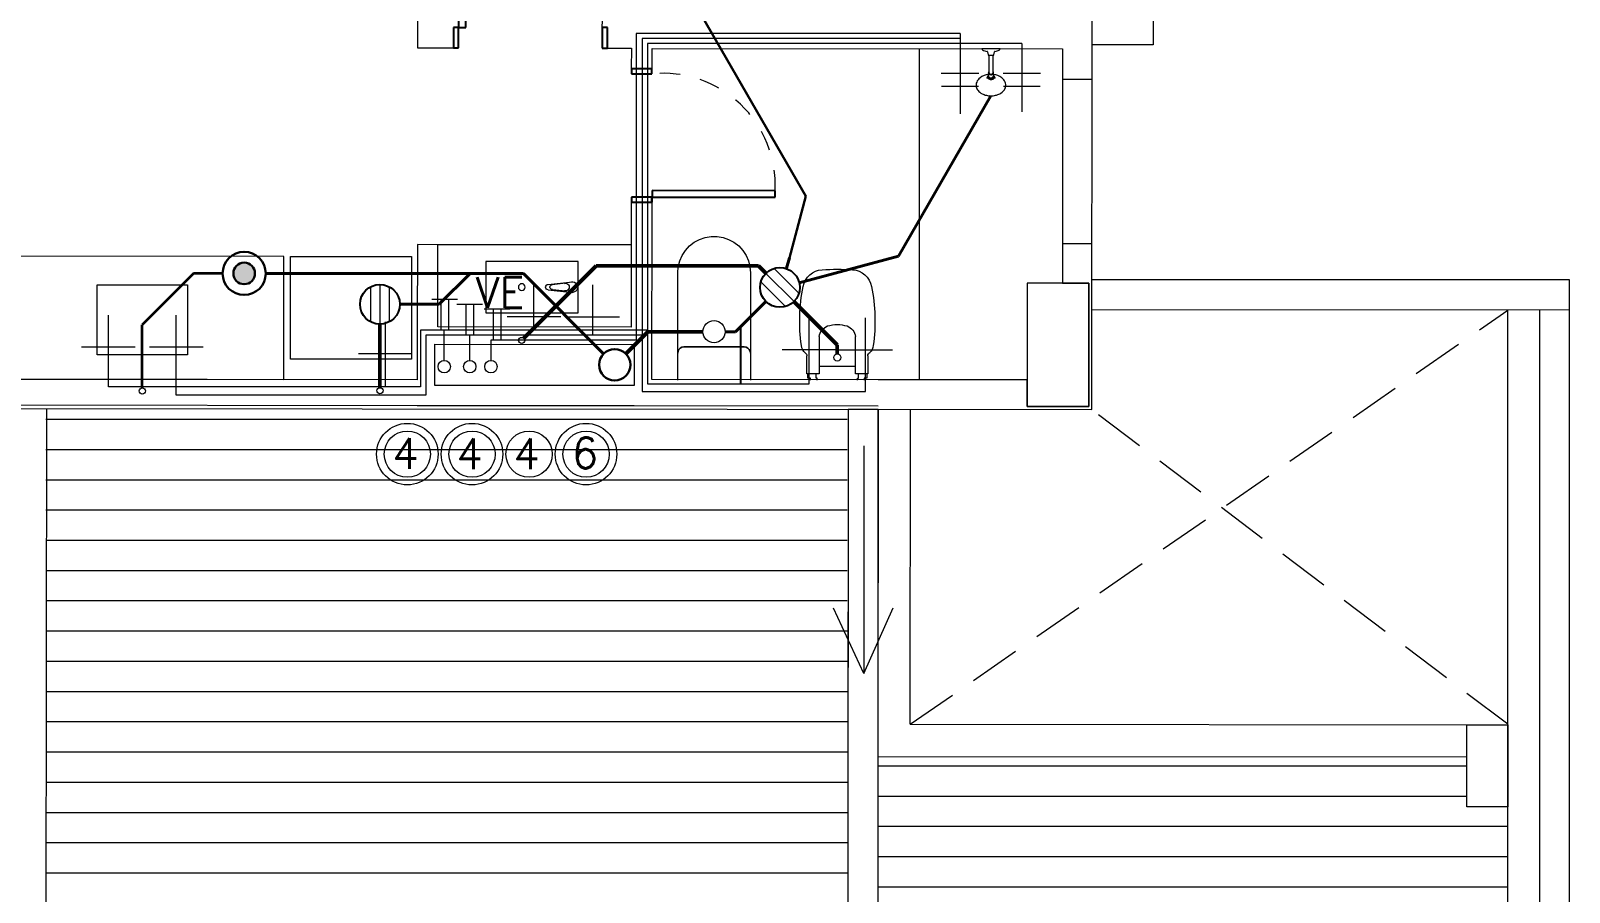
# Model space of a CAD drawing. Header units: millimetres. Extents: x 539 to 842, y -453 to -96.
# Drawn here: x 823.86 to 831.36, y -236.86 to -232.67 of the extents above; entities that cross this region are included whole.
import ezdxf
from ezdxf.enums import TextEntityAlignment as Align

# ---------------------------------------------------------------- set-up
doc = ezdxf.new("R2010")
doc.units = ezdxf.units.MM
doc.header["$LTSCALE"] = 0.1
for name, pattern in [('ACAD_ISO02W100', [15, 12, -3]), ('CONTINUA', [0]), ('HIDDEN', [0.375, 0.25, -0.125]), ('Trazo', [0.00635, 0.003175, -0.003175])]:
    doc.linetypes.add(name, pattern=pattern)
doc.layers.get('0').update_dxf_attribs({"lineweight": 5})
for name, color, linetype, lineweight in [('00-Agua Caliente', 1, 'Continuous', 20), ('00-Agua Fria', 5, 'ACAD_ISO02W100', 20), ('00-Texto AC', 7, 'Continuous', 18), ('00-Texto AF', 7, 'Continuous', 18), ('A-DETL-GENF', 7, 'Continuous', 5), ('A-DOOR', 7, 'Continuous', 5), ('Lavarropa', 7, 'HIDDEN', 5), ('MUEBLES', 250, 'Continuous', 5), ('P-SANR-FIXT', 7, 'Continuous', 5)]:
    doc.layers.add(name, color=color, linetype=linetype, lineweight=lineweight)
for name, color, linetype in [('00-Pluvial', 40, 'Continuous'), ('00-Secundario', 24, 'Continuous'), ('00-Ventilacion', 3, 'Continuous'), ('Textos', 7, 'Continuous')]:
    doc.layers.add(name, color=color, linetype=linetype)
doc.layers.add('00-Primario', color=7, linetype='Continuous', true_color=0xff2400)
doc.layers.add('A-DOOR-HDLN', color=5, linetype='Trazo', lineweight=5, true_color=0x0000ff)
doc.styles.add('Romans', font='romans.shx')

# ---------------------------------------------------------------- blocks, each defined once
blk = doc.blocks.new('Family6 - Puerta OBLAK - Baño-2882893-1-TORRE-ARQ-PB')
at = {"layer": 'A-DOOR', "color": 8, "lineweight": 25}
for p, q in [((-0.3, 0.05), (-0.325, 0.05)), ((-0.325, 0.05), (-0.325, -0.05)), ((-0.3, -0.05), (-0.3, 0.05)), ((0.325, 0.05), (0.3, 0.05)), ((0.3, 0.05), (0.3, -0.05)), ((0.325, -0.05), (0.325, 0.05)), ((-0.325, -0.05), (-0.3, -0.05)), ((-0.2685, -0.0508), (-0.3, -0.0508)), ((-0.3, -0.0508), (-0.3, -0.6507)), ((-0.2685, -0.6507), (-0.2685, -0.0508)), ((0.3, -0.05), (0.325, -0.05)), ((-0.3, -0.6507), (-0.2685, -0.6507))]:
    blk.add_line(p, q, dxfattribs=at)
at = {"layer": 'A-DOOR-HDLN', "color": 8}
blk.add_arc((-0.2437, -0.1049), 0.5464, 267.40168, 5.68796, dxfattribs=at)
blk = doc.blocks.new('Family5 - Puerta OPBLAK - Dormitorio-2880729-1-TORRE-ARQ-PB')
at = {"layer": 'A-DOOR', "color": 8, "lineweight": 25}
for p, q in [((-0.35, 0.05), (-0.375, 0.05)), ((-0.375, 0.05), (-0.375, -0.05)), ((-0.35, -0.05), (-0.35, 0.05)), ((0.375, 0.05), (0.35, 0.05)), ((0.35, 0.05), (0.35, -0.05)), ((0.375, -0.05), (0.375, 0.05)), ((-0.375, -0.05), (-0.35, -0.05)), ((0.35, -0.05), (0.315, -0.05)), ((0.315, -0.05), (0.315, -0.75)), ((0.35, -0.75), (0.35, -0.05)), ((0.35, -0.05), (0.375, -0.05)), ((0.315, -0.75), (0.35, -0.75))]:
    blk.add_line(p, q, dxfattribs=at)
at = {"layer": 'A-DOOR-HDLN', "color": 8}
blk.add_arc((0.3017, -0.0967), 0.6534, 175.89838, 271.16402, dxfattribs=at)
blk = doc.blocks.new('Shower-Valve_Trim-KOHLER-Alteo-K-TS45106 - 2_5 GPM_ 2BZ-Oil-Rubed Nickel-V7-2-TORRE-ARQ- PB _-2_14_')
at = {"layer": 'P-SANR-FIXT', "color": 8}
for p, q in [((2.5274, -14.2181), (2.5169, -14.2613)), ((2.5304, -14.2201), (2.5274, -14.2181)), ((2.5169, -14.2613), (2.5063, -14.3045)), ((2.5063, -14.3045), (2.5099, -14.304)), ((2.5273, -14.281), (2.5422, -14.2823)), ((2.5491, -14.2543), (2.5352, -14.2486)), ((2.5433, -14.2816), (2.544, -14.2785)), ((2.544, -14.2785), (2.5489, -14.2585)), ((2.544, -14.2785), (2.6228, -14.2978)), ((2.5489, -14.2585), (2.5496, -14.2555)), ((2.6277, -14.2778), (2.5489, -14.2585)), ((2.6228, -14.2978), (2.6275, -14.299)), ((2.6273, -14.3012), (2.6353, -14.3032)), ((2.6277, -14.2778), (2.6324, -14.2789)), ((2.6412, -14.2788), (2.6333, -14.2768)), ((2.6353, -14.3032), (2.6403, -14.3044)), ((2.6412, -14.2788), (2.6463, -14.28))]:
    blk.add_line(p, q, dxfattribs=at)
for centre, radius, start, end in [((2.5286, -14.2227), 0.00317, 6.88973, 54.99277), ((2.3096, -14.2492), 0.2237, 0.86448, 6.88973), ((2.7256, -14.3114), 0.0905, 131.08312, 158.8669), ((2.697, -14.2785), 0.0469, 98.13329, 131.08312), ((2.696, -14.2716), 0.0399, 63.16756, 98.13329), ((2.6956, -14.2724), 0.0408, 36.25317, 63.16756), ((2.5094, -14.3008), 0.00318, 277.49573, 325.59877), ((2.3275, -14.1762), 0.2237, 325.59877, 331.62402), ((2.527, -14.284), 0.00308, 84.79207, 151.62402), ((2.5364, -14.2458), 0.00308, 180.86448, 247.69643), ((2.5423, -14.2813), 0.000995, 264.79207, 346.24425), ((2.5487, -14.2552), 0.000995, 346.24425, 67.69643), ((2.629, -14.2944), 0.00706, 209.18005, 256.24425), ((2.6316, -14.2837), 0.00706, 76.24425, 123.30845), ((2.7252, -14.3132), 0.0905, 173.6216, 201.40538), ((2.6532, -14.2979), 0.0156, 203.24425, 228.68804), ((2.6423, -14.2962), 0.00848, 256.24425, 285.40268), ((2.6414, -14.2929), 0.0119, 285.40268, 336.41209), ((2.6547, -14.2917), 0.0156, 103.80047, 129.24425), ((2.6364, -14.3294), 0.0206, 46.321, 64.72443), ((2.6442, -14.2882), 0.00848, 47.08582, 76.24425), ((2.6419, -14.2907), 0.0119, 356.07641, 47.08582), ((2.639, -14.2912), 0.0148, 333.96033, 346.24425), ((2.639, -14.2912), 0.0148, 346.24425, 358.52817), ((2.6544, -14.2561), 0.0206, 267.76407, 286.1675), ((2.6759, -14.2869), 0.0652, 13.90573, 36.25317), ((2.642, -14.2919), 0.0998, 333.27475, 346.24425), ((2.642, -14.2919), 0.0998, 346.24425, 359.21375), ((2.6548, -14.2921), 0.0869, 359.21375, 13.90573), ((2.6846, -14.3292), 0.0469, 201.40538, 234.35521), ((2.6805, -14.3348), 0.0399, 234.35521, 269.32094), ((2.6805, -14.334), 0.0408, 269.32094, 296.23533), ((2.6697, -14.312), 0.0652, 296.23533, 318.58277), ((2.6535, -14.2977), 0.0869, 318.58277, 333.27475)]:
    blk.add_arc(centre, radius, start, end, dxfattribs=at)
for centre, major_axis, start_param, end_param in [((2.63, -14.289), (0.0025, 0.01), 3.141593, 4.712389), ((2.63, -14.289), (0.0025, 0.01), 4.712389, 6.283185), ((2.6499, -14.2938), (0.0042, 0.0171), 2.888228, 4.712389), ((2.6499, -14.2938), (0.00241, 0.00985), 3.041039, 4.712389), ((2.6499, -14.2938), (0.0042, 0.0171), 4.712389, 6.53655), ((2.6499, -14.2938), (0.00241, 0.00985), 4.712389, 6.383739)]:
    blk.add_ellipse(centre, major_axis=major_axis, ratio=0.707107, start_param=start_param, end_param=end_param, dxfattribs=at)
for points in [[(2.6393, -14.2912), (2.6389, -14.2927), (2.6378, -14.2956), (2.6351, -14.2992), (2.632, -14.301), (2.6293, -14.3015), (2.628, -14.3014), (2.6273, -14.3012)], [(2.6393, -14.2912), (2.6397, -14.2897), (2.64, -14.2867), (2.6392, -14.2823), (2.6374, -14.2792), (2.6352, -14.2775), (2.634, -14.277), (2.6333, -14.2768)]]:
    blk.add_open_spline(points, degree=3, knots=[1.570796, 1.570796, 1.570796, 1.570796, 1.963495, 2.356194, 2.748894, 2.945243, 3.141593, 3.141593, 3.141593, 3.141593], dxfattribs=at)
blk = doc.blocks.new('Sanitary_Toilets_Ceramica-Catalano_Zero-70-One-Piece-Close-Coupled-Syphonic - Default-V1-2-TORRE-ARQ- PB _-2_14_')
at = {"layer": 'A-DETL-GENF', "color": 8}
for p, q in [((0.0444, 0.177), (0.0015, 0.177)), ((0.0887, 0.177), (0.0444, 0.177)), ((0.1331, 0.177), (0.0887, 0.177)), ((0.1331, 0.177), (0.1423, 0.1755)), ((0.524, 0.177), (0.1331, 0.177)), ((0.1423, 0.1755), (0.1331, 0.177)), ((0.1423, 0.1755), (0.1507, 0.1713)), ((0.1507, 0.1713), (0.1423, 0.1755)), ((0.1507, 0.1713), (0.1573, 0.1646)), ((0.1573, 0.1646), (0.1507, 0.1713)), ((0.1573, 0.1646), (0.1616, 0.1563)), ((0.1616, 0.1563), (0.1573, 0.1646)), ((0.1616, 0.1563), (0.1631, 0.147)), ((0.1631, 0.147), (0.1616, 0.1563)), ((0.5531, 0.1746), (0.524, 0.177)), ((0.5815, 0.1674), (0.5531, 0.1746)), ((0.6082, 0.1557), (0.5815, 0.1674)), ((0.6327, 0.1397), (0.6082, 0.1557)), ((0.1631, 0.147), (0.1631, -0.147)), ((0.1631, 0.098), (0.1631, 0.147)), ((0.1631, 0.049), (0.1631, 0.098)), ((0.6542, 0.1199), (0.6327, 0.1397)), ((0.6722, 0.0968), (0.6542, 0.1199)), ((0.6861, 0.0711), (0.6722, 0.0968)), ((0.1631, 0), (0.1631, 0.049)), ((0.6956, 0.0435), (0.6861, 0.0711)), ((0.7004, 0.0146), (0.6956, 0.0435)), ((0.7004, -0.0146), (0.7004, 0.0146)), ((0.1631, -0.049), (0.1631, 0)), ((0.1631, -0.098), (0.1631, -0.049)), ((0.6722, -0.0968), (0.6861, -0.0711)), ((0.6861, -0.0711), (0.6956, -0.0435)), ((0.6956, -0.0435), (0.7004, -0.0146)), ((0.1631, -0.147), (0.1616, -0.1563)), ((0.1616, -0.1563), (0.1631, -0.147)), ((0.1631, -0.147), (0.1631, -0.098)), ((0.6082, -0.1557), (0.6327, -0.1397)), ((0.6327, -0.1397), (0.6542, -0.1199)), ((0.6542, -0.1199), (0.6722, -0.0968)), ((0.0015, -0.177), (0.0444, -0.177)), ((0.0444, -0.177), (0.0887, -0.177)), ((0.0887, -0.177), (0.1331, -0.177)), ((0.1423, -0.1755), (0.1331, -0.177)), ((0.1331, -0.177), (0.1423, -0.1755)), ((0.1331, -0.177), (0.524, -0.177)), ((0.1507, -0.1713), (0.1423, -0.1755)), ((0.1423, -0.1755), (0.1507, -0.1713)), ((0.1573, -0.1646), (0.1507, -0.1713)), ((0.1507, -0.1713), (0.1573, -0.1646)), ((0.1616, -0.1563), (0.1573, -0.1646)), ((0.1573, -0.1646), (0.1616, -0.1563)), ((0.524, -0.177), (0.5531, -0.1746)), ((0.5531, -0.1746), (0.5815, -0.1674)), ((0.5815, -0.1674), (0.6082, -0.1557))]:
    blk.add_line(p, q, dxfattribs=at)
blk = doc.blocks.new('Vitreous china bidet _ Debba _ Roca _ 355994xx0 - White - Debba- Roca-2705266-2-TORRE-ARQ- PB _-2_14_')
at = {"layer": 'P-SANR-FIXT', "color": 8}
for p, q in [((0.0357, 0.0802), (0.0357, 0.2622)), ((0.2143, 0.2622), (0.2143, 0.0802)), ((-0.0236, 0.1689), (-0.0236, 0.0802)), ((0.2736, 0.0802), (0.2738, 0.1687)), ((-0.0236, 0.0802), (-0.0194, 0.0802)), ((-0.0194, 0.0802), (-0.0194, 0.0596)), ((-0.0194, 0.0802), (0.0221, 0.0802)), ((0.0221, 0.0802), (0.0357, 0.0802)), ((0.0221, 0.0596), (0.0221, 0.0802)), ((0.0357, 0.1159), (0.2143, 0.1159)), ((0.2143, 0.0802), (0.2279, 0.0802)), ((0.2279, 0.0802), (0.2694, 0.0802)), ((0.2279, 0.0596), (0.2279, 0.0802)), ((0.2694, 0.0596), (0.2694, 0.0802)), ((0.2694, 0.0802), (0.2736, 0.0802)), ((-0.0194, 0.0596), (-0.006, 0.0596)), ((-0.006, 0.0596), (-0.006, 0.0508)), ((0.026, 0.0596), (0.0221, 0.0596)), ((0.026, 0.0508), (0.026, 0.0596)), ((0.224, 0.0596), (0.2279, 0.0596)), ((0.224, 0.0508), (0.224, 0.0596)), ((0.256, 0.0508), (0.256, 0.0596)), ((0.256, 0.0596), (0.2694, 0.0596))]:
    blk.add_line(p, q, dxfattribs=at)
for centre, radius, start, end in [((0.0575, 0.4868), 0.1013, 93.86915, 168.75559), ((0.125, -0.5106), 1.1009, 86.13085, 93.86915), ((0.1925, 0.4868), 0.1013, 11.24441, 86.13085), ((0.8089, 0.3374), 0.8673, 168.75559, 187.87391), ((-0.5589, 0.3374), 0.8673, 352.12609, 11.24441), ((0.1, 0.2529), 0.0649, 110.16908, 171.83092), ((0.1293, 0.1353), 0.1859, 91.32885, 106.15101), ((0.1207, 0.1353), 0.1859, 73.84899, 88.67115), ((0.15, 0.2529), 0.0649, 8.16908, 69.83092), ((0.0086, 0.2267), 0.0594, 187.87391, 225.1331), ((-0.0411, 0.1689), 0.0175, 0, 63.70008), ((0.125, 0.1608), 0.0175, 0, 180), ((0.125, 0.1608), 0.0175, 180, 0), ((0.2904, 0.1686), 0.0167, 126.27151, 179.72849), ((0.2414, 0.2267), 0.0594, 311.25476, 352.12609)]:
    blk.add_arc(centre, radius, start, end, dxfattribs=at)
blk = doc.blocks.new('Bacha 45x25cm')
at = {"layer": 'MUEBLES', "color": 8}
for p, q in [((0.1116, 0.1456), (0.0994, 0.0278)), ((0.1062, 0.0625), (0.1134, 0.1271)), ((0.1367, 0.1258), (0.1438, 0.0625)), ((0.1384, 0.1456), (0.1506, 0.0278))]:
    blk.add_line(p, q, dxfattribs=at)
blk.add_lwpolyline([(0, 0.45), (0.25, 0.45), (0.25, 0), (0, 0)], close=True, dxfattribs=at)
blk.add_circle((0.125, 0.275), 0.0166, dxfattribs=at)
for centre, radius, start, end in [((0.125, 0.1456), 0.0134, 0, 180), ((0.125, 0.1258), 0.0117, 360, 173.64144), ((0.125, 0.0278), 0.0256, 168.17214, 11.82786), ((0.125, 0.0625), 0.0188, 167.28289, 12.84679)]:
    blk.add_arc(centre, radius, start, end, dxfattribs=at)
blk = doc.blocks.new('T1-5P-2020')
at = {"color": 8, "lineweight": 5}
for p, q in [((4124.4978, 1358.9634), (4124.5037, 1364.8483)), ((4121.2148, 1363.1419), (4121.2124, 1360.7247)), ((4121.2124, 1360.7247), (4121.3874, 1360.7245)), ((4122.1374, 1360.7238), (4122.2541, 1360.7236)), ((4122.2541, 1360.7236), (4122.254, 1360.6236)), ((4122.3555, 1360.6235), (4122.3556, 1360.722)), ((4122.3556, 1360.722), (4124.3556, 1360.72)), ((4123.656, 1360.72), (4123.656, 1359.1075)), ((4124.3556, 1360.72), (4124.3545, 1359.5785)), ((4122.254, 1360.6236), (4122.2548, 1360.6236)), ((4122.3548, 1360.6235), (4122.3555, 1360.6235)), ((4124.3555, 1360.573), (4124.4995, 1360.5728)), ((4122.3549, 1359.9985), (4122.3549, 1359.9735)), ((4122.2534, 1359.9736), (4122.2527, 1359.3656)), ((4122.2541, 1359.9736), (4122.2534, 1359.9736)), ((4122.354, 1359.1095), (4122.3549, 1359.9735)), ((4122.3549, 1359.9735), (4122.3541, 1359.9735)), ((4121.2114, 1359.7667), (4121.211, 1359.3667)), ((4121.3114, 1359.7666), (4121.2114, 1359.7667)), ((4121.311, 1359.3666), (4121.3114, 1359.7666)), ((4122.2531, 1359.7656), (4121.3114, 1359.7666)), ((4124.3555, 1359.773), (4124.4995, 1359.7728)), ((4120.5614, 1359.7098), (4119.1815, 1359.7112)), ((4120.5608, 1359.1098), (4120.5614, 1359.7098)), ((4119.651, 1359.2307), (4119.6513, 1359.5707)), ((4119.6513, 1359.5707), (4120.0913, 1359.5703)), ((4120.0913, 1359.5703), (4120.091, 1359.2303)), ((4124.1835, 1359.5787), (4124.1829, 1358.9787)), ((4124.4835, 1359.5784), (4124.1835, 1359.5787)), ((4124.3545, 1359.5785), (4124.4835, 1359.5784)), ((4124.4835, 1359.5784), (4124.4829, 1358.9784)), ((4124.4829, 1358.9784), (4124.4835, 1359.5784)), ((4121.211, 1359.3667), (4121.2108, 1359.1092)), ((4122.2527, 1359.3656), (4121.311, 1359.3666)), ((4120.091, 1359.2303), (4119.651, 1359.2307)), ((4121.2957, 1359.0816), (4121.2959, 1359.2816)), ((4121.2959, 1359.2816), (4122.2677, 1359.2806)), ((4122.2677, 1359.2806), (4122.2675, 1359.0806)), ((4121.2108, 1359.1092), (4117.6552, 1359.1127)), ((4119.1809, 1359.1112), (4120.5608, 1359.1098)), ((4122.2675, 1359.0806), (4121.2957, 1359.0816)), ((4123.4566, 1359.1084), (4122.354, 1359.1095)), ((4124.183, 1359.1077), (4123.4566, 1359.1084)), ((4124.1829, 1358.9787), (4124.183, 1359.1077)), ((4117.655, 1358.9702), (4124.4978, 1358.9634)), ((4117.6551, 1358.9877), (4121.2106, 1358.9842)), ((4121.2106, 1358.9842), (4122.2674, 1358.9831)), ((4122.2674, 1358.9831), (4123.4565, 1358.9819)), ((4124.1829, 1358.9787), (4124.4829, 1358.9784)), ((4124.4829, 1358.9784), (4124.1829, 1358.9787))]:
    blk.add_line(p, q, dxfattribs=at)
at = {"color": 8, "linetype": 'HIDDEN', "lineweight": 5, "ltscale": 10}
for p, q in [((4123.6127, 1357.431), (4126.5253, 1359.4481)), ((4126.5253, 1357.431), (4124.4978, 1358.9634))]:
    blk.add_line(p, q, dxfattribs=at)
at = {"color": 8}
for p, q in [((4126.5243, 1352.4033), (4126.5253, 1359.4481)), ((4126.6803, 1352.2476), (4126.6813, 1359.4481)), ((4119.3996, 1353.0603), (4119.4055, 1358.9685)), ((4123.3109, 1358.9646), (4123.305, 1353.0563)), ((4123.4565, 1358.9642), (4123.4554, 1357.275)), ((4123.6125, 1358.964), (4123.611, 1357.431)), ((4123.6127, 1357.431), (4126.525, 1357.4291)), ((4123.4554, 1357.275), (4123.455, 1353.0563)), ((4123.4554, 1357.275), (4126.3245, 1357.2732)), ((4126.5243, 1357.2731), (4126.525, 1357.2731))]:
    blk.add_line(p, q, dxfattribs=at)
at = {"color": 8, "linetype": 'CONTINUA', "lineweight": 13}
for p, q in [((4119.4003, 1358.9168), (4123.3057, 1358.9168)), ((4119.4003, 1358.7695), (4123.3056, 1358.7695)), ((4119.4003, 1358.6223), (4123.3054, 1358.6223)), ((4119.4003, 1358.475), (4123.3053, 1358.475)), ((4119.4003, 1358.3277), (4123.306, 1358.3277)), ((4119.4003, 1358.1804), (4123.3059, 1358.1804)), ((4119.4003, 1358.0331), (4123.3057, 1358.0331)), ((4119.4003, 1357.8859), (4123.3056, 1357.8859)), ((4119.4003, 1357.7386), (4123.3054, 1357.7386)), ((4119.4003, 1357.5913), (4123.3053, 1357.5913)), ((4119.4003, 1357.444), (4123.306, 1357.444)), ((4119.4003, 1357.2968), (4123.3059, 1357.2968)), ((4123.4552, 1357.2292), (4126.3245, 1357.2292)), ((4126.5243, 1357.2292), (4126.5245, 1357.2292)), ((4119.4003, 1357.1495), (4123.3057, 1357.1495)), ((4123.4552, 1357.0819), (4126.3245, 1357.0819)), ((4126.5243, 1357.0819), (4126.5245, 1357.0819)), ((4119.4003, 1357.0022), (4123.3056, 1357.0022)), ((4123.4552, 1356.9347), (4126.5245, 1356.9347)), ((4119.4003, 1356.8549), (4123.3054, 1356.8549)), ((4123.4552, 1356.7874), (4126.5245, 1356.7874)), ((4119.4003, 1356.7076), (4123.306, 1356.7076)), ((4123.4552, 1356.6401), (4126.5245, 1356.6401))]:
    blk.add_line(p, q, dxfattribs=at)
at = {"color": 8}
for points in [[(4124.4997, 1360.8892), (4124.7964, 1360.8891), (4124.7964, 1360.7391), (4124.4997, 1360.7392)], [(4126.3245, 1357.4292), (4126.5243, 1357.4292), (4126.5243, 1357.0292), (4126.3245, 1357.0292)]]:
    blk.add_lwpolyline(points, close=True, dxfattribs=at)
for points in [[(4124.4985, 1359.5978), (4126.8243, 1359.5978), (4126.8243, 1359.4478), (4124.4983, 1359.4501)], [(4126.8243, 1359.4478), (4126.8243, 1351.9653), (4115.4498, 1351.9653)]]:
    blk.add_lwpolyline(points, dxfattribs=at)
at = {"layer": 'Lavarropa', "color": 8, "linetype": 'CONTINUA', "lineweight": 13}
blk.add_lwpolyline([(4120.5925, 1359.7098), (4121.1825, 1359.7098), (4121.1825, 1359.2098), (4120.5925, 1359.2098)], close=True, dxfattribs=at)
at = {"color": 8, "lineweight": 5}
for name, p, rotation in [('Family5 - Puerta OPBLAK - Dormitorio-2880729-1-TORRE-ARQ-PB', (4121.7624, 1360.7741), 179.9427042777395), ('Shower-Valve_Trim-KOHLER-Alteo-K-TS45106 - 2_5 GPM_ 2BZ-Oil-Rubed Nickel-V7-2-TORRE-ARQ- PB _-2_14_', (4137.2602, 1366.5558), 283.7557496523173), ('Family6 - Puerta OBLAK - Baño-2882893-1-TORRE-ARQ-PB', (4122.3044, 1360.2986), 89.94270428824395)]:
    blk.add_blockref(name, p, dxfattribs=dict(at, rotation=rotation))
at = {"color": 8, "lineweight": 5, "xscale": -1}
for name, p, rotation in [('Sanitary_Toilets_Ceramica-Catalano_Zero-70-One-Piece-Close-Coupled-Syphonic - Default-V1-2-TORRE-ARQ- PB _-2_14_', (4122.6572, 1359.106), 270.0000000457745), ('Bacha 45x25cm', (4121.995, 1359.685), 90.00000028208164)]:
    blk.add_blockref(name, p, dxfattribs=dict(at, rotation=rotation))
blk.add_blockref('Vitreous china bidet _ Debba _ Roca _ 355994xx0 - White - Debba- Roca-2705266-2-TORRE-ARQ- PB _-2_14_', (4123.3828, 1359.0568), dxfattribs=at)
blk = doc.blocks.new('LLP')
at = {"layer": '00-Agua Fria', "color": 0, "linetype": 'Continuous', "lineweight": 20}
for p, q in [((-1, 2.4), (1, 2.4)), ((-0.3, 2.4), (-0.3, 0)), ((0.3, 2.4), (0.3, 0))]:
    blk.add_line(p, q, dxfattribs=at)

msp = doc.modelspace()

# ---------------------------------------------------------------- hatches: boundary and pattern name
at = {"layer": '00-Primario', "lineweight": 100}
msp.add_hatch(color=256, dxfattribs=at).paths.add_polyline_path([(824.953, -233.8485, 1), (824.8477, -233.8485, 1)])

# ---------------------------------------------------------------- linework, layer by layer
at = {"layer": '00-Agua Caliente', "color": 1, "linetype": 'Continuous', "lineweight": 20}
for p, q in [((828.3888, -232.6804), (828.3888, -233.0711)), ((828.2975, -232.8739), (828.48, -232.8739)), ((828.2988, -232.9368), (828.4787, -232.9368)), ((826.599, -234.1492), (826.599, -233.9048)), ((824.5697, -234.4411), (824.5697, -234.0516)), ((826.4681, -234.0602), (826.7299, -234.0602)), ((827.9283, -234.4241), (827.9283, -234.0654)), ((824.7006, -234.2071), (824.4388, -234.2071)), ((827.7974, -234.2209), (828.0592, -234.2209))]:
    msp.add_line(p, q, dxfattribs=at)
at = {"layer": '00-Agua Caliente', "linetype": 'ACAD_ISO02W100', "ltscale": 3}
msp.add_lwpolyline([(828.3888, -232.6804), (826.8112, -232.6804), (826.8112, -234.1742), (826.103, -234.1742), (826.103, -234.2726)], dxfattribs=at)
at = {"layer": '00-Agua Caliente', "linetype": 'CONTINUA'}
for points in [[(828.3888, -232.7048), (826.8393, -232.7048), (826.8393, -234.4241), (827.9283, -234.4241)], [(826.8393, -234.1492), (825.7849, -234.1492), (825.7849, -234.4411), (824.5697, -234.4411)], [(825.9997, -234.2726), (825.9997, -234.1492)]]:
    msp.add_lwpolyline(points, dxfattribs=at)
at = {"layer": '00-Agua Caliente', "color": 1, "linetype": 'CONTINUA', "lineweight": 20}
for centre in [(825.9997, -234.3026), (826.103, -234.3026)]:
    msp.add_circle(centre, 0.03, dxfattribs=at)
at = {"layer": '00-Agua Caliente', "color": 1}
for centre, radius in [((826.0106, -234.7286), 0.15), ((826.0106, -234.7286), 0.1127), ((826.2884, -234.7286), 0.1127)]:
    msp.add_circle(centre, radius, dxfattribs=at)
at = {"layer": '00-Agua Fria', "color": 5, "linetype": 'Continuous', "lineweight": 20}
for p, q in [((828.6898, -232.7293), (828.6898, -233.0613)), ((828.5986, -232.8739), (828.7811, -232.8739)), ((828.5999, -232.9368), (828.7798, -232.9368)), ((826.3125, -234.1256), (826.3125, -233.9048)), ((824.2391, -234.4012), (824.2391, -234.0516)), ((825.5882, -234.4012), (825.5882, -234.084)), ((826.4434, -234.0602), (826.1816, -234.0602)), ((827.653, -234.3859), (827.653, -234.0654)), ((824.3699, -234.2071), (824.1082, -234.2071)), ((825.7191, -234.2394), (825.4574, -234.2394)), ((827.7839, -234.2209), (827.5221, -234.2209))]:
    msp.add_line(p, q, dxfattribs=at)
at = {"layer": '00-Agua Fria', "color": 5, "lineweight": 25}
msp.add_line((827.3197, -234.3859), (827.3197, -234.1054), dxfattribs=at)
at = {"layer": '00-Agua Fria', "ltscale": 3}
for points in [[(828.6898, -232.7293), (826.8654, -232.7293), (826.8654, -234.3859), (827.653, -234.3859)], [(826.8654, -234.1256), (825.7601, -234.1256), (825.7601, -234.4012), (824.2391, -234.4012)], [(825.8754, -234.2726), (825.8754, -234.1256)]]:
    msp.add_lwpolyline(points, dxfattribs=at)
at = {"layer": '00-Agua Fria', "linetype": 'CONTINUA', "lineweight": 20}
for centre, radius in [((825.8754, -234.3026), 0.03), ((825.6954, -234.7286), 0.15), ((825.6954, -234.7286), 0.1127)]:
    msp.add_circle(centre, radius, dxfattribs=at)
at = {"layer": '00-Pluvial', "lineweight": 20}
for p, q in [((827.9198, -234.6889), (827.9202, -235.7967)), ((827.9202, -235.7967), (827.7716, -235.4788)), ((827.9202, -235.7967), (828.0631, -235.4762))]:
    msp.add_line(p, q, dxfattribs=at)
at = {"layer": '00-Pluvial', "linetype": 'CONTINUA', "lineweight": 13}
msp.add_lwpolyline([(827.8379, -240.4189), (827.988, -240.4187), (827.9894, -234.511), (827.8438, -234.5106)], close=True, dxfattribs=at)
at = {"layer": '00-Primario', "lineweight": 35}
for points in [[(824.6539, -233.8484), (824.4038, -234.0985)], [(824.7952, -233.8485), (824.6538, -233.8485)], [(824.4038, -234.4059), (824.4038, -234.0985)]]:
    msp.add_lwpolyline(points, dxfattribs=at)
at = {"layer": '00-Primario', "lineweight": 40}
for points in [[(825.0054, -233.8485), (826.261, -233.8485)], [(825.8508, -233.9989), (826.0012, -233.8485)], [(826.6519, -234.2395), (826.261, -233.8485)], [(825.6586, -233.9989), (825.8508, -233.9989)], [(827.4426, -233.9851), (827.2951, -234.1326)], [(827.2442, -234.1326), (827.2951, -234.1326)]]:
    msp.add_lwpolyline(points, dxfattribs=at)
at = {"layer": '00-Primario', "lineweight": 50}
for points in [[(826.8671, -234.1326), (826.7602, -234.2395)], [(827.136, -234.1326), (826.8671, -234.1326)]]:
    msp.add_lwpolyline(points, dxfattribs=at)
at = {"layer": '00-Primario', "lineweight": 30}
for centre, radius in [((824.9003, -233.8485), 0.1051), ((824.9003, -233.8485), 0.0526), ((826.706, -234.2936), 0.0765)]:
    msp.add_circle(centre, radius, dxfattribs=at)
at = {"layer": '00-Primario', "lineweight": 20}
for centre, radius in [((827.1901, -234.1326), 0.0541), ((826.5662, -234.7286), 0.1127)]:
    msp.add_circle(centre, radius, dxfattribs=at)
at = {"layer": '00-Primario', "linetype": 'Continuous', "lineweight": 20}
msp.add_circle((824.4038, -234.4211), 0.0151, dxfattribs=at)
at = {"layer": '00-Secundario', "lineweight": 15}
for p, q in [((827.5389, -234.0097), (827.4186, -233.8894)), ((827.5796, -233.9854), (827.4429, -233.8486)), ((827.6039, -233.9446), (827.4836, -233.8243)), ((825.5155, -233.9134), (825.5155, -234.0835)), ((825.5615, -233.9018), (825.5615, -234.0952)), ((825.6075, -233.9134), (825.6075, -234.0835))]:
    msp.add_line(p, q, dxfattribs=at)
at = {"layer": '00-Secundario', "lineweight": 30}
for points in [[(827.6377, -233.4722), (825.8048, -230.2975)], [(827.557, -233.7733), (827.6377, -233.4722)]]:
    msp.add_lwpolyline(points, dxfattribs=at)
at = {"layer": '00-Secundario', "lineweight": 40}
for points in [[(828.0889, -233.7639), (828.5393, -232.9837)], [(827.5436, -233.8233), (827.557, -233.7733)], [(827.6049, -233.8936), (828.0889, -233.7639)]]:
    msp.add_lwpolyline(points, dxfattribs=at)
at = {"layer": '00-Secundario', "lineweight": 50}
for points in [[(826.6159, -233.8118), (826.2635, -234.1642)], [(826.6159, -233.8118), (827.4061, -233.8118)], [(827.4423, -233.848), (827.4061, -233.8118)], [(827.4426, -233.8483), (827.4423, -233.848)], [(827.7906, -234.1964), (827.5793, -233.9851)], [(825.5618, -234.4048), (825.5618, -234.0956)], [(827.7906, -234.2401), (827.7906, -234.1964)]]:
    msp.add_lwpolyline(points, dxfattribs=at)
at = {"layer": '00-Secundario', "lineweight": 25}
for centre in [(827.511, -233.9167), (825.5619, -233.9989)]:
    msp.add_circle(centre, 0.0967, dxfattribs=at)
at = {"layer": '00-Secundario', "linetype": 'Continuous', "lineweight": 20}
for centre in [(826.2528, -234.1749), (825.5618, -234.42)]:
    msp.add_circle(centre, 0.0151, dxfattribs=at)
at = {"layer": '00-Ventilacion', "color": 3, "lineweight": 20}
msp.add_circle((826.5662, -234.7286), 0.15, dxfattribs=at)

# ---------------------------------------------------------------- block references
at = {"color": 8}
msp.add_blockref('T1-5P-2020', (-3295.4671, -1593.4752), dxfattribs=at)
at = {"layer": '00-Agua Caliente', "color": 1, "linetype": 'Continuous', "lineweight": 20, "xscale": -0.0625, "yscale": 0.0625, "zscale": 0.0625}
for p in [(825.9991, -234.1492), (826.1319, -234.1727)]:
    msp.add_blockref('LLP', p, dxfattribs=at)
at = {"layer": '00-Agua Fria', "linetype": 'Continuous', "lineweight": 20, "xscale": -0.0625, "yscale": 0.0625, "zscale": 0.0625}
msp.add_blockref('LLP', (825.8767, -234.1256), dxfattribs=at)

# ---------------------------------------------------------------- texts
at = {"layer": '00-Texto AC', "style": 'Romans'}
for p in [(825.9349, -234.8017), (826.2127, -234.8017)]:
    msp.add_text('4', height=0.15, rotation=360, dxfattribs=at).set_placement(p)
at = {"layer": '00-Texto AF', "style": 'Romans'}
msp.add_text('VE', height=0.15, dxfattribs=at).set_placement((826.1477, -233.9411), align=Align.MIDDLE_CENTER)
msp.add_text('4', height=0.15, rotation=360, dxfattribs=at).set_placement((825.622, -234.8))
at = {"layer": 'Textos', "style": 'Romans'}
msp.add_text('6', height=0.15, rotation=360, dxfattribs=at).set_placement((826.4968, -234.7978))

doc.saveas('drawing.dxf')
